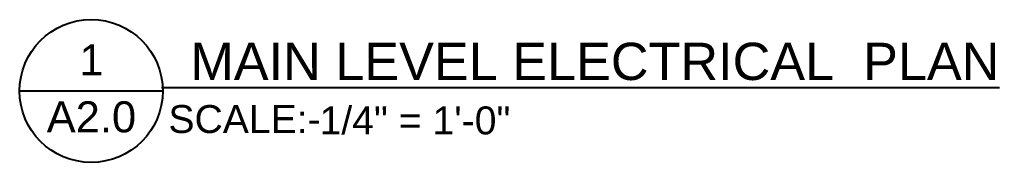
# Model space of a CAD drawing. Header units: inches. Extents: x -28708 to -16583, y 64755 to 66587.
# Drawn here: x -19917.9 to -19603.1, y 65558.1 to 65604.1 of the extents above; entities that cross this region are included whole.
import ezdxf
from ezdxf.enums import TextEntityAlignment as Align

# ---------------------------------------------------------------- set-up
doc = ezdxf.new("R2010")
doc.units = ezdxf.units.IN
doc.header["$LTSCALE"] = 20
doc.header["$MEASUREMENT"] = 0
doc.layers.add('CALLOUTS', color=4, linetype='Continuous')
doc.styles.add('0.25 INCH', font='arial.ttf', dxfattribs={"height": 4})

# ---------------------------------------------------------------- blocks, each defined once
blk = doc.blocks.new('0.25 CALLOUT')
blk.add_line((-20.69, -1.02), (25.31, -1.02))
blk.add_circle((2.31, -1.02), 23)
at = {"ltscale": 24, "insert": (27.12, -5.55), "char_height": 9, "attachment_point": 1, "line_spacing_factor": 0.85, "style": '0.25 INCH'}
blk.add_mtext('SCALE:-', dxfattribs=at)
at = {"style": '0.25 INCH'}
for tag, p, height in [('SEC.NO', (-9.66, 2.73), 9), ('DWG.TITLE', (20.15, 1.93), 7.5), ('SH.NO', (-10.52, -14.66), 9), ('SCALE', (93.69, -12.79), 9)]:
    blk.add_attdef(tag, p, '', height=height, dxfattribs=at)

msp = doc.modelspace()

# ---------------------------------------------------------------- block references
at = {"layer": 'CALLOUTS'}
ref = msp.add_blockref('0.25 CALLOUT', (-19897.1932, 65582.106), dxfattribs=at)
ref.add_attrib('SEC.NO', '1', dxfattribs={"layer": '0', "height": 10, "style": '0.25 INCH'}).set_placement((-19894.8114, 65591.0823), align=Align.MIDDLE_CENTER)
ref.add_attrib('SH.NO', 'A2.0', dxfattribs={"layer": '0', "height": 10, "style": '0.25 INCH'}).set_placement((-19894.8114, 65572.7647), align=Align.MIDDLE_CENTER)
ref.add_attrib('DWG.TITLE', '%%U  MAIN LEVEL ELECTRICAL  PLAN', (-19872.3438, 65584.6204), dxfattribs={"layer": '0', "height": 12, "style": '0.25 INCH'})
ref.add_attrib('SCALE', '1/4" = 1\'-0"', (-19821.52, 65567.1194), dxfattribs={"layer": '0', "height": 9, "style": '0.25 INCH'})

doc.saveas('drawing.dxf')
